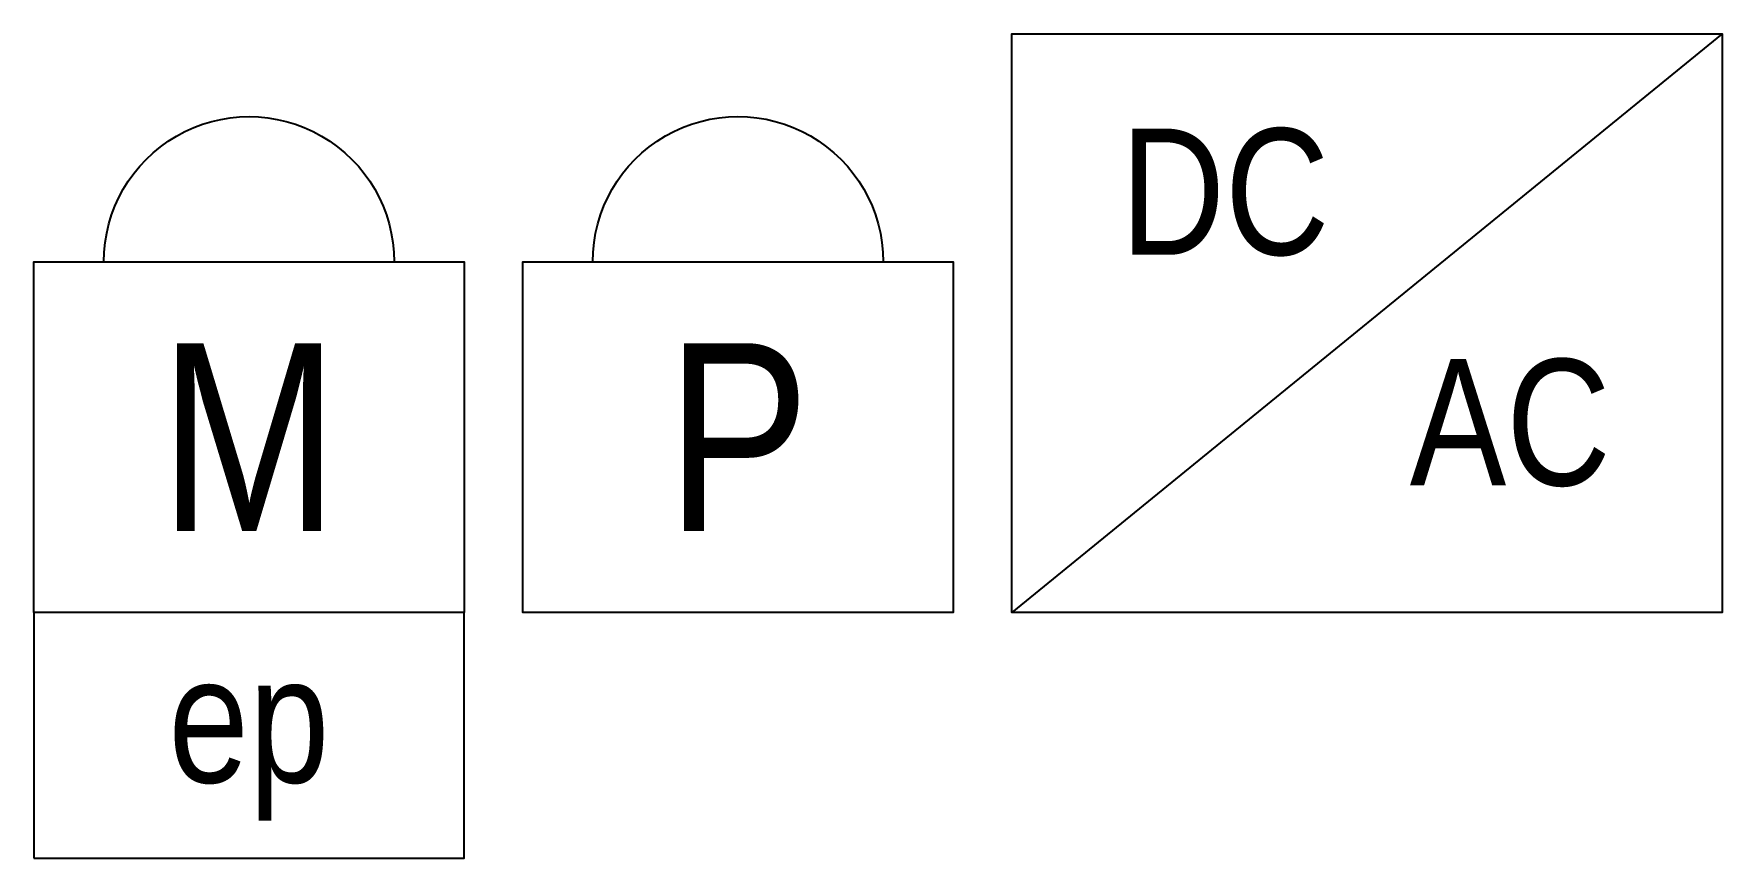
# Model space of a CAD drawing. Header units: feet. Extents: x 0 to 107, y -16 to 37.
import ezdxf
from ezdxf.enums import TextEntityAlignment as Align

# ---------------------------------------------------------------- set-up
doc = ezdxf.new("R2010")
doc.units = ezdxf.units.FT
doc.header["$MEASUREMENT"] = 0
doc.styles.add('PAPER SPACE TXT', font='technic_.ttf', dxfattribs={"height": 0.125})

msp = doc.modelspace()

# ---------------------------------------------------------------- linework, layer by layer
at = {"color": 1, "flags": 128}
msp.add_lwpolyline([(61.82, 36.59), (106.72, 36.59), (106.72, 0), (61.82, 0), (61.82, 36.59), (106.72, 36.59), (61.82, 0)], dxfattribs=at)
for points in [[(22.78, 22.17), (27.21, 22.17), (27.21, 0), (0, 0), (0, 22.17), (4.43, 22.17, -1.000086), (22.78, 22.17), (22.78, 22.17), (27.21, 22.17), (27.21, 0), (0, 0), (0, 22.17), (22.78, 22.17)], [(53.69, 22.17), (58.12, 22.17), (58.12, 0), (30.91, 0), (30.91, 22.17), (35.33, 22.17, -1.000086), (53.69, 22.17), (53.69, 22.17), (58.12, 22.17), (58.12, 0), (30.91, 0), (30.91, 22.17), (53.69, 22.17)]]:
    msp.add_lwpolyline(points, format="xyb", dxfattribs=at)
at = {"color": 1, "linetype": 'Continuous'}
msp.add_lwpolyline([(0, -15.55), (27.21, -15.55), (27.21, 0), (0, 0)], close=True, dxfattribs=at)

# ---------------------------------------------------------------- texts
at = {"color": 1, "style": 'PAPER SPACE TXT'}
for s, height, p in [('DC', 7.986, (75.29, 26.6)), ('M', 11.88, (13.6, 11.08)), ('P', 11.88, (44.51, 11.08)), ('AC', 7.986, (93.32, 12.02))]:
    msp.add_text(s, height=height, dxfattribs=at).set_placement(p, align=Align.MIDDLE_CENTER)
msp.add_text('ep', height=7.986, rotation=359.9986, dxfattribs=at).set_placement((13.6, -6.77), align=Align.MIDDLE_CENTER)

doc.saveas('drawing.dxf')
